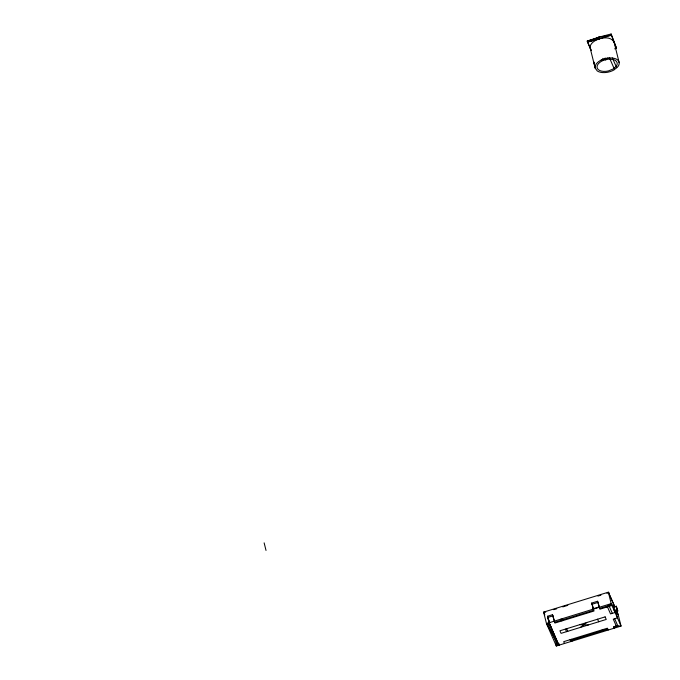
<?xml version="1.0" encoding="UTF-8"?>
<svg xmlns="http://www.w3.org/2000/svg" width="680" height="680" viewBox="0 0 680 680"><rect width="100%" height="100%" fill="white"/><g stroke="black" fill="none" stroke-linecap="round" stroke-linejoin="round"><path stroke-width="1.02" d="M558.909 643.994L556.317 646L546.473 623.56L543.617 612.119L608.345 592.187L614.966 607.002M580.406 627.402L586.687 622.548M606.696 607.104L611.192 603.627L608.345 592.187L614.899 607.146M590.784 49.563L587.503 42.083L599.114 37.069L611.133 34L616.522 48.271L614.652 48.824M591.396 50.575L587.231 41.081L599.327 37.561L599.114 37.069L587.231 41.081L587.503 42.083L599.633 38.811L599.114 37.069L611.447 35.249L616.522 48.271M603.296 60.376L608.481 59.117L613.317 59.5A10.319 5.831 -14 0 1 616.462 65.985L613.266 68.952L608.421 70.924A10.319 5.831 -14 0 1 597.363 68.391A10.319 5.831 -14 0 1 603.296 60.376L602.794 58.378M600.763 60.307L608.056 58.063M553.75 609.688L556.759 608.762M562.777 606.909L567.8 605.361M597.907 596.088L600.916 595.162M606.942 593.308L608.948 592.696M555.602 643.135L556.317 646L621.035 626.076L611.192 603.627L546.473 623.56L558.629 645.286L549.125 622.744L547.502 616.25L552.5 614.712L554.582 621.664M552.5 614.712L554.923 623.042L593.98 611.023L591.651 603.083L597.584 601.256L599.564 607.818M547.502 616.25L548.004 617.389L552.993 615.851M591.651 603.083L592.152 604.214L598.077 602.387M592.348 609.016L599.369 606.858M548.292 624.291L549.619 623.875M554.616 622.336L593.674 610.317M599.598 608.49L611.694 604.766M549.933 624.58L558.629 645.286M612 605.472L599.913 609.195L597.584 601.256M617.788 610.997L616.318 606.212L613.351 607.121L614.176 610.436L617.142 609.518L617.788 610.997L614.822 611.906M615.086 612.51L610.538 613.913L607.452 606.875M557.829 643.467L558.577 643.237L559.376 645.057M613.81 627.232L617.865 625.983L613.547 626.629L614.227 628.167M570.443 640.577L607.767 629.093M587.503 42.083L611.447 35.249L611.133 34M545.717 612.162L543.617 612.119L544.85 614.924M546.473 623.56L549.508 623.662M579.768 624.682L588.302 624.971M615.918 625.898L621.035 626.076L618.179 614.635L616.573 610.818M614.193 42.695C611.167 35.547 600.797 37.63 595.289 40.57A12.325 6.961 -14 0 0 590.121 47.855L595.093 67.822L597.202 70.933A12.325 6.961 -14 0 0 613.998 69.947L618.052 66.47A12.325 6.961 -14 0 0 614.95 58.522C610.045 57.12 604.707 58.157 600.27 60.537A12.325 6.961 -14 0 0 595.093 67.822M612.357 57.97L616.794 67.813M609.476 57.893L614.584 69.538M616.539 610.895L618.179 614.635M614.252 607.13L613.079 604.443L614.329 609.484M608.94 605.616L612.332 613.36M614.686 618.723L617.856 625.965M616.199 625.812L613.284 619.157L617.44 617.882L615.681 610.827M608.175 630.029L607.385 628.21L563.694 641.665L564.485 643.484M593.64 609.645L592.152 604.214M597.567 619.2L598.689 621.766M602.216 629.808L603.015 631.618M562.266 618.698L563.074 620.534M566.661 628.719L567.783 631.287M571.31 639.319L572.11 641.138M561.017 619.081L561.825 620.917M565.412 629.102L566.542 631.669M570.061 639.702L570.86 641.52M547.562 617.695L549.687 622.548M549.585 623.203L548.004 617.389M549.125 622.744L558.96 645.184M547.791 623.152L557.217 644.657M599.633 38.811L599.114 37.069M613.887 41.455L619.174 62.662M613.215 39.746L613.53 40.995M605.183 57.953L605.685 59.95M595.425 68.672L593.725 61.854A10.396 5.873 -14 0 0 593.98 62.492M616.318 606.212L617.142 609.518M264.137 542.861L266.024 550.435M594.685 63.461A10.396 5.873 -14 0 1 594.218 62.891M605.115 616.879L559.938 630.785L561.068 633.352L606.237 619.446L605.115 616.879"/></g></svg>
